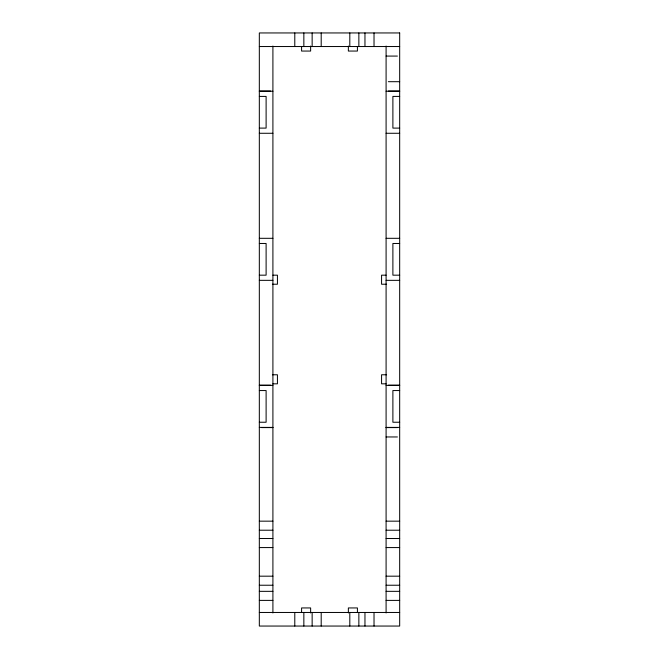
<?xml version="1.0" encoding="UTF-8"?>
<svg xmlns="http://www.w3.org/2000/svg" width="659" height="659" viewBox="0 0 659 659"><rect width="100%" height="100%" fill="white"/><g stroke="black" fill="none" stroke-linecap="round" stroke-linejoin="round"><path stroke-width="0.99" d="M259.325 46.534L399.675 46.534M386.092 56.081L397.41 56.081M388.357 81.691L399.675 81.691M259.325 91.049L270.643 91.049M388.357 91.049L399.675 91.049M259.325 91.239L272.908 91.239M386.092 91.239L399.675 91.239M259.325 96.412L266.112 96.412L266.112 128.101L259.325 128.101M399.675 96.412L392.888 96.412L392.888 128.101L399.675 128.101M259.325 133.275L272.908 133.275M386.092 133.275L399.675 133.275M259.325 238.311L272.908 238.311M386.092 238.311L399.675 238.311M259.325 243.476L266.112 243.476L266.112 275.174L259.325 275.174M399.675 243.476L392.888 243.476L392.888 275.174L399.675 275.174M272.908 275.174L277.431 275.174L277.431 284.227L272.406 284.227M386.092 275.174L381.569 275.174L381.569 284.227L386.594 284.227M259.325 280.339L272.908 280.339M386.092 280.339L399.675 280.339M272.406 374.773L277.431 374.773L277.431 383.826L272.908 383.826M386.594 374.773L381.569 374.773L381.569 383.826L386.092 383.826M259.325 385.185L270.643 385.185M388.357 385.185L399.675 385.185M259.325 385.375L272.908 385.375M386.092 385.375L399.675 385.375M259.325 390.548L266.112 390.548L266.112 422.238L259.325 422.238M399.675 390.548L392.888 390.548L392.888 422.238L399.675 422.238M259.325 427.403L272.908 427.403M386.092 427.403L399.675 427.403M261.59 427.592L272.908 427.592M386.092 427.592L397.41 427.592M386.092 436.958L397.41 436.958M259.325 521.162L272.908 521.162M386.092 521.162L399.675 521.162M259.325 530.215L272.908 530.215M386.092 530.215L399.675 530.215M259.325 538.518L272.908 538.518M386.092 538.518L399.675 538.518M259.325 547.571L272.908 547.571M386.092 547.571L399.675 547.571M259.325 576.18L272.908 576.18M386.092 576.18L399.675 576.18M259.325 585.233L272.908 585.233M386.092 585.233L399.675 585.233M259.325 591.337L272.908 591.337M386.092 591.337L399.675 591.337M259.325 600.39L272.908 600.39M386.092 600.39L399.675 600.39M259.325 612.466L399.675 612.466M386.092 46.031L386.092 612.969M374.024 32.95L374.024 46.534M374.024 612.466L374.024 626.05M364.962 32.95L364.962 46.534M364.962 612.466L364.962 626.05M358.858 32.95L358.858 46.534M358.858 612.466L358.858 626.05M357.417 46.534L357.417 51.056L348.364 51.056L348.364 46.031M357.417 612.466L357.417 607.944L348.364 607.944L348.364 612.969M349.805 32.95L349.805 46.534M349.805 612.466L349.805 626.05M321.197 32.95L321.197 46.534M321.197 612.466L321.197 626.05M312.144 32.95L312.144 46.534M312.144 612.466L312.144 626.05M310.636 46.031L310.636 51.056L301.583 51.056L301.583 46.534M310.636 612.969L310.636 607.944L301.583 607.944L301.583 612.466M303.848 32.95L303.848 46.534M303.848 612.466L303.848 626.05M294.787 32.95L294.787 46.534M294.787 612.466L294.787 626.05M272.908 46.031L272.908 612.969M399.675 32.95L259.325 32.95L259.325 626.05L399.675 626.05L399.675 32.95"/></g></svg>
